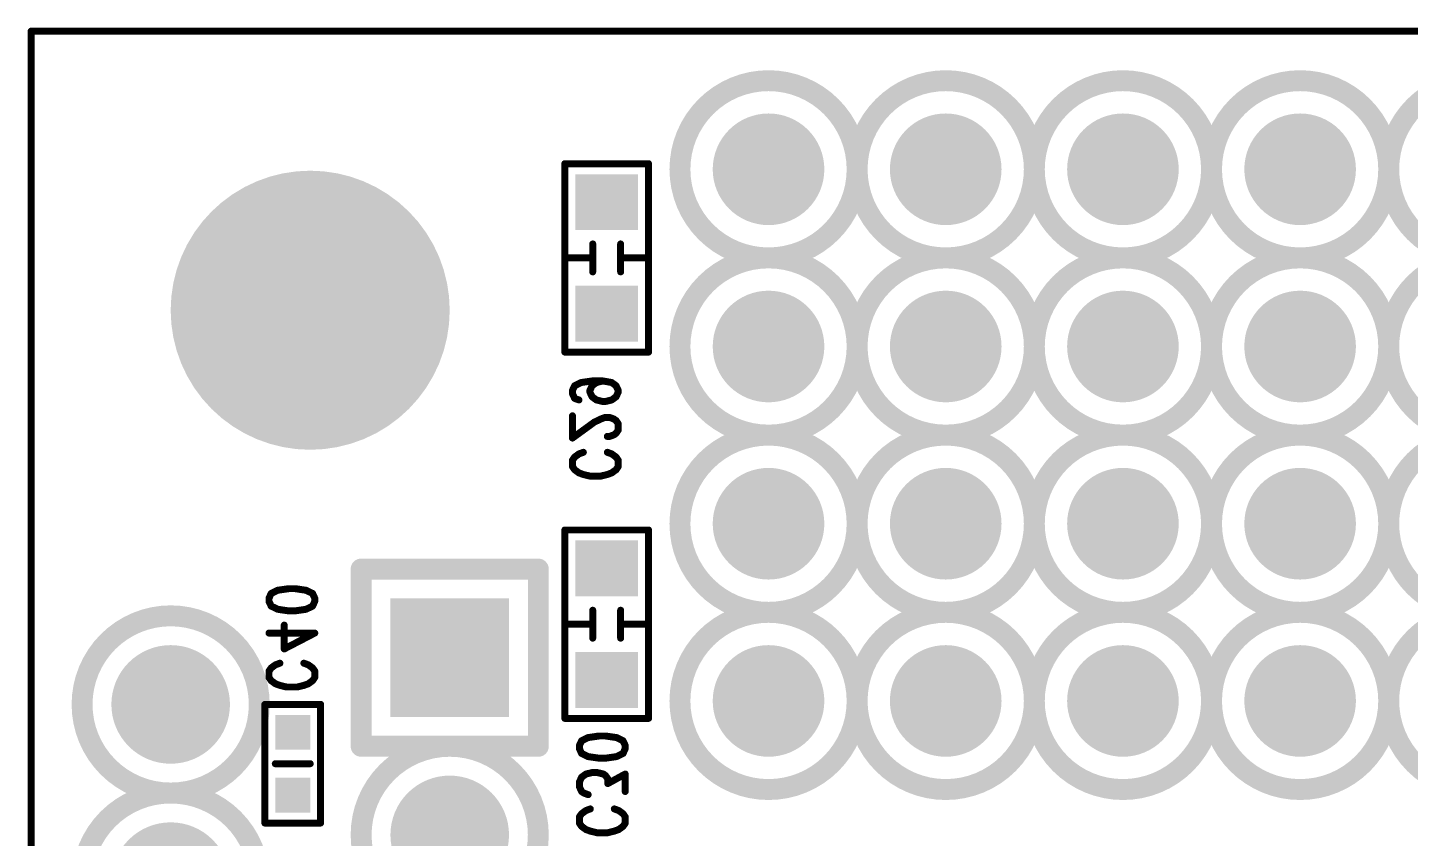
# Model space of a CAD drawing. Extents: x 100 to 144.1, y 92.5 to 144.1.
# Drawn here: x 99.95 to 119.77, y 132.43 to 144.05 of the extents above; entities that cross this region are included whole.
import ezdxf

# ---------------------------------------------------------------- set-up
doc = ezdxf.new("R2010")
doc.units = 0
doc.layers.get('0').update_dxf_attribs({"linetype": 'CONTINUOUS'})
doc.layers.add('MASK-BOTTOM_PHO', color=6, linetype='CONTINUOUS')
doc.layers.add('SILK-BOTTOM_PHO', color=12, linetype='CONTINUOUS')

# ---------------------------------------------------------------- blocks, each defined once
blk = doc.blocks.new('SQUARE_16')
blk.add_solid([(0.250062, 0.250062), (0.250062, -0.250062), (-0.250062, 0.250062), (-0.250062, -0.250062)])
blk = doc.blocks.new('SQUARE_25')
blk.add_solid([(0.85001, 0.85001), (0.85001, -0.85001), (-0.85001, 0.85001), (-0.85001, -0.85001)])
blk = doc.blocks.new('ROUND_26')
at = {"const_width": 0.85001}
blk.add_lwpolyline([(-0.425006, 0, 1), (0.425006, 0, 1)], format="xyb", close=True, dxfattribs=at)
blk = doc.blocks.new('ROUND_32')
at = {"const_width": 1.999996}
blk.add_lwpolyline([(-0.999998, 0, 1), (0.999998, 0, 1)], format="xyb", close=True, dxfattribs=at)
blk = doc.blocks.new('ROUND_49')
at = {"const_width": 0.799972}
blk.add_lwpolyline([(-0.399986, 0, 1), (0.399986, 0, 1)], format="xyb", close=True, dxfattribs=at)
blk = doc.blocks.new('ROUND_1')
at = {"const_width": 0.050038}
blk.add_lwpolyline([(-0.025018, 0, 1), (0.025018, 0, 1)], format="xyb", close=True, dxfattribs=at)
blk = doc.blocks.new('SQUARE_160')
blk.add_solid([(0.40005, 0.40005), (0.40005, -0.40005), (-0.40005, 0.40005), (-0.40005, -0.40005)])
blk = doc.blocks.new('ROUND_19')
at = {"const_width": 0.149986}
blk.add_lwpolyline([(-0.074994, 0, 1), (0.074994, 0, 1)], format="xyb", close=True, dxfattribs=at)

msp = doc.modelspace()

# ---------------------------------------------------------------- linework, layer by layer
at = {"layer": 'MASK-BOTTOM_PHO'}
for points, const_width in [([(100.000054, 143.999966), (100.000054, 100.000054)], 0.100076), ([(143.999966, 143.999966), (100.000054, 143.999966)], 0.100076), ([(108.199936, 141.549882), (108.300012, 141.549882)], 0.8001), ([(108.199936, 139.949936), (108.300012, 139.949936)], 0.8001), ([(108.300012, 136.299956), (108.199936, 136.299956)], 0.8001), ([(108.300012, 134.70001), (108.199936, 134.70001)], 0.8001)]:
    msp.add_lwpolyline(points, dxfattribs=dict(at, const_width=const_width))
at = {"layer": 'SILK-BOTTOM_PHO'}
for points, const_width in [([(100.000054, 143.999966), (100.000054, 100.000054)], 0.100076), ([(143.999966, 143.999966), (100.000054, 143.999966)], 0.100076), ([(108.849922, 142.100046), (107.650026, 142.100046)], 0.100076), ([(107.650026, 142.100046), (107.650026, 139.400026)], 0.100076), ([(108.849922, 139.400026), (108.849922, 142.100046)], 0.100076), ([(108.050076, 140.549884), (108.050076, 140.949934)], 0.100076), ([(108.450126, 140.549884), (108.450126, 140.949934)], 0.100076), ([(107.650026, 140.750036), (108.050076, 140.750036)], 0.100076), ([(108.849922, 140.750036), (108.450126, 140.750036)], 0.100076), ([(107.650026, 139.400026), (108.849922, 139.400026)], 0.100076), ([(107.790742, 138.918188), (107.7595, 138.850116)], 0.100076), ([(107.884468, 138.963654), (107.790742, 138.918188)], 0.100076), ([(108.040678, 138.98626), (107.884468, 138.963654)], 0.100076), ([(108.040678, 138.918188), (108.009436, 138.850116)], 0.100076), ([(108.196888, 138.98626), (108.040678, 138.98626)], 0.100076), ([(108.103162, 138.963654), (108.040678, 138.918188)], 0.100076), ([(108.196888, 138.98626), (108.103162, 138.963654)], 0.100076), ([(108.321856, 138.963654), (108.196888, 138.98626)], 0.100076), ([(108.38434, 138.918188), (108.321856, 138.963654)], 0.100076), ([(108.415582, 138.850116), (108.38434, 138.918188)], 0.100076), ([(107.7595, 138.850116), (107.7595, 138.80465)], 0.100076), ([(107.7595, 138.80465), (107.790742, 138.736324)], 0.100076), ([(107.790742, 138.736324), (107.853226, 138.713718)], 0.100076), ([(108.009436, 138.850116), (108.009436, 138.827256)], 0.100076), ([(108.009436, 138.827256), (108.040678, 138.759184)], 0.100076), ([(108.040678, 138.759184), (108.103162, 138.713718)], 0.100076), ([(108.103162, 138.713718), (108.196888, 138.690858)], 0.100076), ([(108.196888, 138.690858), (108.22813, 138.690858)], 0.100076), ([(108.22813, 138.690858), (108.321856, 138.713718)], 0.100076), ([(108.321856, 138.713718), (108.38434, 138.759184)], 0.100076), ([(108.38434, 138.759184), (108.415582, 138.827256)], 0.100076), ([(108.415582, 138.827256), (108.415582, 138.850116)], 0.100076), ([(107.7595, 138.168126), (107.7595, 138.486388)], 0.100076), ([(108.07192, 138.395456), (107.7595, 138.168126)], 0.100076), ([(108.165646, 138.440922), (108.07192, 138.395456)], 0.100076), ([(108.22813, 138.463528), (108.165646, 138.440922)], 0.100076), ([(108.290614, 138.463528), (108.22813, 138.463528)], 0.100076), ([(108.353098, 138.440922), (108.290614, 138.463528)], 0.100076), ([(108.38434, 138.418062), (108.353098, 138.440922)], 0.100076), ([(108.415582, 138.37285), (108.38434, 138.418062)], 0.100076), ([(108.415582, 138.281918), (108.415582, 138.37285)], 0.100076), ([(108.259372, 138.190986), (108.290614, 138.190986)], 0.100076), ([(108.290614, 138.190986), (108.353098, 138.213592)], 0.100076), ([(108.353098, 138.213592), (108.38434, 138.236452)], 0.100076), ([(108.38434, 138.236452), (108.415582, 138.281918)], 0.100076), ([(107.790742, 137.89533), (107.853226, 137.940796)], 0.100076), ([(107.853226, 137.940796), (107.91571, 137.963656)], 0.100076), ([(108.259372, 137.963656), (108.321856, 137.940796)], 0.100076), ([(108.321856, 137.940796), (108.38434, 137.89533)], 0.100076), ([(107.7595, 137.850118), (107.790742, 137.89533)], 0.100076), ([(107.7595, 137.759186), (107.7595, 137.850118)], 0.100076), ([(107.790742, 137.71372), (107.7595, 137.759186)], 0.100076), ([(107.853226, 137.668254), (107.790742, 137.71372)], 0.100076), ([(108.38434, 137.71372), (108.321856, 137.668254)], 0.100076), ([(108.38434, 137.89533), (108.415582, 137.850118)], 0.100076), ([(108.415582, 137.759186), (108.38434, 137.71372)], 0.100076), ([(108.415582, 137.850118), (108.415582, 137.759186)], 0.100076), ([(107.91571, 137.645394), (107.853226, 137.668254)], 0.100076), ([(108.009436, 137.622788), (107.91571, 137.645394)], 0.100076), ([(108.165646, 137.622788), (108.009436, 137.622788)], 0.100076), ([(108.259372, 137.645394), (108.165646, 137.622788)], 0.100076), ([(108.321856, 137.668254), (108.259372, 137.645394)], 0.100076), ([(107.650026, 136.85012), (107.650026, 134.1501)], 0.100076), ([(108.849922, 136.85012), (107.650026, 136.85012)], 0.100076), ([(108.849922, 134.1501), (108.849922, 136.85012)], 0.100076), ([(106.000042, 136.29005), (104.730042, 136.29005)], 0.299974), ([(104.730042, 136.29005), (104.730042, 133.75005)], 0.299974), ([(107.270042, 136.29005), (106.000042, 136.29005)], 0.299974), ([(107.270042, 133.75005), (107.270042, 136.29005)], 0.299974), ([(103.409496, 135.872728), (103.440738, 135.9408)], 0.100076), ([(103.440738, 135.9408), (103.534464, 135.986266)], 0.100076), ([(103.534464, 135.986266), (103.690674, 136.009126)], 0.100076), ([(103.690674, 136.009126), (103.7844, 136.009126)], 0.100076), ([(103.7844, 136.009126), (103.94061, 135.986266)], 0.100076), ([(103.94061, 135.986266), (104.034336, 135.9408)], 0.100076), ([(104.034336, 135.9408), (104.065578, 135.872728)], 0.100076), ([(103.409496, 135.827262), (103.409496, 135.872728)], 0.100076), ([(103.440738, 135.75919), (103.409496, 135.827262)], 0.100076), ([(103.534464, 135.713724), (103.440738, 135.75919)], 0.100076), ([(104.034336, 135.75919), (103.94061, 135.713724)], 0.100076), ([(104.065578, 135.827262), (104.034336, 135.75919)], 0.100076), ([(104.065578, 135.872728), (104.065578, 135.827262)], 0.100076), ([(103.690674, 135.690864), (103.534464, 135.713724)], 0.100076), ([(103.7844, 135.690864), (103.690674, 135.690864)], 0.100076), ([(103.94061, 135.713724), (103.7844, 135.690864)], 0.100076), ([(108.050076, 135.700008), (108.050076, 135.299958)], 0.100076), ([(108.450126, 135.700008), (108.450126, 135.299958)], 0.100076), ([(104.065578, 135.372602), (103.409496, 135.372602)], 0.100076), ([(103.62819, 135.145526), (103.62819, 135.486394)], 0.100076), ([(104.065578, 135.372602), (103.62819, 135.145526)], 0.100076), ([(107.650026, 135.50011), (108.050076, 135.50011)], 0.100076), ([(108.849922, 135.50011), (108.450126, 135.50011)], 0.100076), ([(103.503222, 134.918196), (103.565706, 134.940802)], 0.100076), ([(103.909368, 134.940802), (103.971852, 134.918196)], 0.100076), ([(103.409496, 134.827264), (103.440738, 134.87273)], 0.100076), ([(103.409496, 134.736332), (103.409496, 134.827264)], 0.100076), ([(103.440738, 134.690866), (103.409496, 134.736332)], 0.100076), ([(103.440738, 134.87273), (103.503222, 134.918196)], 0.100076), ([(103.971852, 134.918196), (104.034336, 134.87273)], 0.100076), ([(104.034336, 134.87273), (104.065578, 134.827264)], 0.100076), ([(104.065578, 134.736332), (104.034336, 134.690866)], 0.100076), ([(104.065578, 134.827264), (104.065578, 134.736332)], 0.100076), ([(103.503222, 134.6454), (103.440738, 134.690866)], 0.100076), ([(103.565706, 134.622794), (103.503222, 134.6454)], 0.100076), ([(103.659432, 134.599934), (103.565706, 134.622794)], 0.100076), ([(103.815642, 134.599934), (103.659432, 134.599934)], 0.100076), ([(103.909368, 134.622794), (103.815642, 134.599934)], 0.100076), ([(103.971852, 134.6454), (103.909368, 134.622794)], 0.100076), ([(104.034336, 134.690866), (103.971852, 134.6454)], 0.100076), ([(104.149906, 134.349998), (103.35006, 134.349998)], 0.100076), ([(103.35006, 134.349998), (103.35006, 132.649976)], 0.100076), ([(104.149906, 132.649976), (104.149906, 134.349998)], 0.100076), ([(107.650026, 134.1501), (108.849922, 134.1501)], 0.100076), ([(104.730042, 133.75005), (107.270042, 133.75005)], 0.299974), ([(107.859322, 133.76148), (107.890564, 133.829552)], 0.100076), ([(107.859322, 133.716014), (107.859322, 133.76148)], 0.100076), ([(107.890564, 133.829552), (107.98429, 133.875018)], 0.100076), ([(107.98429, 133.875018), (108.1405, 133.897624)], 0.100076), ([(108.1405, 133.897624), (108.23448, 133.897624)], 0.100076), ([(108.23448, 133.897624), (108.39069, 133.875018)], 0.100076), ([(108.39069, 133.875018), (108.484416, 133.829552)], 0.100076), ([(108.484416, 133.829552), (108.515658, 133.76148)], 0.100076), ([(108.515658, 133.76148), (108.515658, 133.716014)], 0.100076), ([(107.890564, 133.647688), (107.859322, 133.716014)], 0.100076), ([(107.98429, 133.602222), (107.890564, 133.647688)], 0.100076), ([(108.1405, 133.579616), (107.98429, 133.602222)], 0.100076), ([(108.23448, 133.579616), (108.1405, 133.579616)], 0.100076), ([(108.39069, 133.602222), (108.23448, 133.579616)], 0.100076), ([(108.484416, 133.647688), (108.39069, 133.602222)], 0.100076), ([(108.515658, 133.716014), (108.484416, 133.647688)], 0.100076), ([(103.49992, 133.500114), (104.000046, 133.500114)], 0.100076), ([(107.953048, 133.352286), (107.890564, 133.30682)], 0.100076), ([(108.046774, 133.374892), (107.953048, 133.352286)], 0.100076), ([(108.109258, 133.374892), (108.046774, 133.374892)], 0.100076), ([(108.203238, 133.352286), (108.109258, 133.374892)], 0.100076), ([(108.23448, 133.329426), (108.203238, 133.352286)], 0.100076), ([(108.515658, 133.352286), (108.265722, 133.215888)], 0.100076), ([(108.515658, 133.10235), (108.515658, 133.352286)], 0.100076), ([(107.890564, 133.30682), (107.859322, 133.238748)], 0.100076), ([(107.859322, 133.238748), (107.859322, 133.170422)], 0.100076), ([(107.859322, 133.170422), (107.890564, 133.10235)], 0.100076), ([(108.265722, 133.284214), (108.23448, 133.329426)], 0.100076), ([(108.265722, 133.215888), (108.265722, 133.284214)], 0.100076), ([(107.890564, 133.10235), (107.921806, 133.07949)], 0.100076), ([(107.921806, 133.07949), (107.98429, 133.056884)], 0.100076), ([(107.859322, 132.738622), (107.890564, 132.784088)], 0.100076), ([(107.890564, 132.784088), (107.953048, 132.829554)], 0.100076), ([(107.953048, 132.829554), (108.015532, 132.85216)], 0.100076), ([(108.359448, 132.85216), (108.421932, 132.829554)], 0.100076), ([(108.421932, 132.829554), (108.484416, 132.784088)], 0.100076), ([(108.484416, 132.784088), (108.515658, 132.738622)], 0.100076), ([(103.35006, 132.649976), (104.149906, 132.649976)], 0.100076), ([(107.859322, 132.64769), (107.859322, 132.738622)], 0.100076), ([(107.890564, 132.602224), (107.859322, 132.64769)], 0.100076), ([(107.953048, 132.556758), (107.890564, 132.602224)], 0.100076), ([(108.015532, 132.534152), (107.953048, 132.556758)], 0.100076), ([(108.421932, 132.556758), (108.359448, 132.534152)], 0.100076), ([(108.484416, 132.602224), (108.421932, 132.556758)], 0.100076), ([(108.515658, 132.64769), (108.484416, 132.602224)], 0.100076), ([(108.515658, 132.738622), (108.515658, 132.64769)], 0.100076), ([(108.109258, 132.511292), (108.015532, 132.534152)], 0.100076), ([(108.265722, 132.511292), (108.109258, 132.511292)], 0.100076), ([(108.359448, 132.534152), (108.265722, 132.511292)], 0.100076)]:
    msp.add_lwpolyline(points, dxfattribs=dict(at, const_width=const_width))
at = {"layer": 'SILK-BOTTOM_PHO', "const_width": 0.299974}
for points in [[(111.84001, 142.020036, 1), (109.30001, 142.020036)], [(114.38001, 142.020036, 1), (111.84001, 142.020036)], [(116.92001, 142.020036, 1), (114.38001, 142.020036)], [(119.46001, 142.020036, 1), (116.92001, 142.020036)], [(122.00001, 142.020036, 1), (119.46001, 142.020036)], [(109.30001, 142.020036, 1), (111.84001, 142.020036)], [(111.84001, 142.020036, 1), (114.38001, 142.020036)], [(114.38001, 142.020036, 1), (116.92001, 142.020036)], [(116.92001, 142.020036, 1), (119.46001, 142.020036)], [(119.46001, 142.020036, 1), (122.00001, 142.020036)], [(111.84001, 139.480036, 1), (109.30001, 139.480036)], [(114.38001, 139.480036, 1), (111.84001, 139.480036)], [(116.92001, 139.480036, 1), (114.38001, 139.480036)], [(119.46001, 139.480036, 1), (116.92001, 139.480036)], [(122.00001, 139.480036, 1), (119.46001, 139.480036)], [(109.30001, 139.480036, 1), (111.84001, 139.480036)], [(111.84001, 139.480036, 1), (114.38001, 139.480036)], [(114.38001, 139.480036, 1), (116.92001, 139.480036)], [(116.92001, 139.480036, 1), (119.46001, 139.480036)], [(119.46001, 139.480036, 1), (122.00001, 139.480036)], [(111.84001, 136.940036, 1), (109.30001, 136.940036)], [(114.38001, 136.940036, 1), (111.84001, 136.940036)], [(116.92001, 136.940036, 1), (114.38001, 136.940036)], [(119.46001, 136.940036, 1), (116.92001, 136.940036)], [(122.00001, 136.940036, 1), (119.46001, 136.940036)], [(109.30001, 136.940036, 1), (111.84001, 136.940036)], [(111.84001, 136.940036, 1), (114.38001, 136.940036)], [(114.38001, 136.940036, 1), (116.92001, 136.940036)], [(116.92001, 136.940036, 1), (119.46001, 136.940036)], [(119.46001, 136.940036, 1), (122.00001, 136.940036)], [(102.00005, 135.619998, 1), (102.00005, 133.079998)], [(102.00005, 133.079998, 1), (102.00005, 135.619998)], [(111.84001, 134.400036, 1), (109.30001, 134.400036)], [(114.38001, 134.400036, 1), (111.84001, 134.400036)], [(116.92001, 134.400036, 1), (114.38001, 134.400036)], [(119.46001, 134.400036, 1), (116.92001, 134.400036)], [(122.00001, 134.400036, 1), (119.46001, 134.400036)], [(109.30001, 134.400036, 1), (111.84001, 134.400036)], [(111.84001, 134.400036, 1), (114.38001, 134.400036)], [(114.38001, 134.400036, 1), (116.92001, 134.400036)], [(116.92001, 134.400036, 1), (119.46001, 134.400036)], [(119.46001, 134.400036, 1), (122.00001, 134.400036)], [(106.000042, 133.75005, 1), (106.000042, 131.21005)], [(106.000042, 131.21005, 1), (106.000042, 133.75005)], [(102.00005, 133.079998, 1), (102.00005, 130.539998)], [(102.00005, 130.539998, 1), (102.00005, 133.079998)]]:
    msp.add_lwpolyline(points, format="xyb", dxfattribs=at)

# ---------------------------------------------------------------- block references
at = {"layer": 'MASK-BOTTOM_PHO'}
for name, p in [('ROUND_1', (100.000054, 143.999966)), ('ROUND_1', (100.000054, 143.999966)), ('ROUND_49', (110.57001, 142.020036)), ('ROUND_49', (113.11001, 142.020036)), ('ROUND_49', (115.65001, 142.020036)), ('ROUND_49', (118.19001, 142.020036)), ('ROUND_32', (104.000046, 139.999974)), ('SQUARE_160', (108.199936, 141.549882)), ('SQUARE_160', (108.300012, 141.549882)), ('SQUARE_160', (108.199936, 139.949936)), ('SQUARE_160', (108.300012, 139.949936)), ('ROUND_49', (110.57001, 139.480036)), ('ROUND_49', (113.11001, 139.480036)), ('ROUND_49', (115.65001, 139.480036)), ('ROUND_49', (118.19001, 139.480036)), ('ROUND_49', (110.57001, 136.940036)), ('ROUND_49', (113.11001, 136.940036)), ('ROUND_49', (115.65001, 136.940036)), ('ROUND_49', (118.19001, 136.940036)), ('SQUARE_160', (108.199936, 136.299956)), ('SQUARE_160', (108.300012, 136.299956)), ('SQUARE_25', (106.000042, 135.02005)), ('ROUND_26', (102.00005, 134.349998)), ('ROUND_49', (110.57001, 134.400036)), ('ROUND_49', (113.11001, 134.400036)), ('ROUND_49', (115.65001, 134.400036)), ('ROUND_49', (118.19001, 134.400036)), ('SQUARE_160', (108.199936, 134.70001)), ('SQUARE_160', (108.300012, 134.70001)), ('SQUARE_16', (103.75011, 133.949948)), ('SQUARE_16', (103.75011, 133.050026)), ('ROUND_26', (106.000042, 132.48005)), ('ROUND_26', (102.00005, 131.809998))]:
    msp.add_blockref(name, p, dxfattribs=at)
at = {"layer": 'SILK-BOTTOM_PHO'}
for name, p in [('ROUND_1', (100.000054, 143.999966)), ('ROUND_1', (100.000054, 143.999966)), ('ROUND_1', (107.650026, 142.100046)), ('ROUND_1', (108.849922, 142.100046)), ('ROUND_19', (109.30001, 142.020036)), ('ROUND_19', (109.30001, 142.020036)), ('ROUND_19', (111.84001, 142.020036)), ('ROUND_19', (111.84001, 142.020036)), ('ROUND_19', (111.84001, 142.020036)), ('ROUND_19', (111.84001, 142.020036)), ('ROUND_19', (114.38001, 142.020036)), ('ROUND_19', (114.38001, 142.020036)), ('ROUND_19', (114.38001, 142.020036)), ('ROUND_19', (114.38001, 142.020036)), ('ROUND_19', (116.92001, 142.020036)), ('ROUND_19', (116.92001, 142.020036)), ('ROUND_19', (116.92001, 142.020036)), ('ROUND_19', (116.92001, 142.020036)), ('ROUND_19', (119.46001, 142.020036)), ('ROUND_19', (119.46001, 142.020036)), ('ROUND_19', (119.46001, 142.020036)), ('ROUND_19', (119.46001, 142.020036)), ('ROUND_1', (108.050076, 140.949934)), ('ROUND_1', (108.450126, 140.949934)), ('ROUND_1', (107.650026, 140.750036)), ('ROUND_1', (108.050076, 140.750036)), ('ROUND_1', (108.450126, 140.750036)), ('ROUND_1', (108.849922, 140.750036)), ('ROUND_1', (108.050076, 140.549884)), ('ROUND_1', (108.450126, 140.549884)), ('ROUND_19', (109.30001, 139.480036)), ('ROUND_19', (109.30001, 139.480036)), ('ROUND_19', (111.84001, 139.480036)), ('ROUND_19', (111.84001, 139.480036)), ('ROUND_19', (111.84001, 139.480036)), ('ROUND_19', (111.84001, 139.480036)), ('ROUND_19', (114.38001, 139.480036)), ('ROUND_19', (114.38001, 139.480036)), ('ROUND_19', (114.38001, 139.480036)), ('ROUND_19', (114.38001, 139.480036)), ('ROUND_19', (116.92001, 139.480036)), ('ROUND_19', (116.92001, 139.480036)), ('ROUND_19', (116.92001, 139.480036)), ('ROUND_19', (116.92001, 139.480036)), ('ROUND_19', (119.46001, 139.480036)), ('ROUND_19', (119.46001, 139.480036)), ('ROUND_19', (119.46001, 139.480036)), ('ROUND_19', (119.46001, 139.480036)), ('ROUND_1', (107.650026, 139.400026)), ('ROUND_1', (108.849922, 139.400026)), ('ROUND_1', (108.849922, 139.400026)), ('ROUND_1', (107.790742, 138.918188)), ('ROUND_1', (107.884468, 138.963654)), ('ROUND_1', (108.040678, 138.98626)), ('ROUND_1', (108.040678, 138.918188)), ('ROUND_1', (108.103162, 138.963654)), ('ROUND_1', (108.196888, 138.98626)), ('ROUND_1', (108.196888, 138.98626)), ('ROUND_1', (108.321856, 138.963654)), ('ROUND_1', (108.38434, 138.918188)), ('ROUND_1', (107.7595, 138.850116)), ('ROUND_1', (107.7595, 138.80465)), ('ROUND_1', (107.790742, 138.736324)), ('ROUND_1', (107.853226, 138.713718)), ('ROUND_1', (108.009436, 138.850116)), ('ROUND_1', (108.009436, 138.827256)), ('ROUND_1', (108.040678, 138.759184)), ('ROUND_1', (108.103162, 138.713718)), ('ROUND_1', (108.196888, 138.690858)), ('ROUND_1', (108.22813, 138.690858)), ('ROUND_1', (108.321856, 138.713718)), ('ROUND_1', (108.38434, 138.759184)), ('ROUND_1', (108.415582, 138.850116)), ('ROUND_1', (108.415582, 138.827256)), ('ROUND_1', (107.7595, 138.486388)), ('ROUND_1', (108.07192, 138.395456)), ('ROUND_1', (108.165646, 138.440922)), ('ROUND_1', (108.22813, 138.463528)), ('ROUND_1', (108.290614, 138.463528)), ('ROUND_1', (108.353098, 138.440922)), ('ROUND_1', (108.38434, 138.418062)), ('ROUND_1', (108.415582, 138.37285)), ('ROUND_1', (107.7595, 138.168126)), ('ROUND_1', (108.259372, 138.190986)), ('ROUND_1', (108.290614, 138.190986)), ('ROUND_1', (108.353098, 138.213592)), ('ROUND_1', (108.38434, 138.236452)), ('ROUND_1', (108.415582, 138.281918)), ('ROUND_1', (107.853226, 137.940796)), ('ROUND_1', (107.91571, 137.963656)), ('ROUND_1', (108.259372, 137.963656)), ('ROUND_1', (108.321856, 137.940796)), ('ROUND_1', (107.7595, 137.850118)), ('ROUND_1', (107.7595, 137.759186)), ('ROUND_1', (107.790742, 137.89533)), ('ROUND_1', (107.790742, 137.71372)), ('ROUND_1', (108.38434, 137.89533)), ('ROUND_1', (108.38434, 137.71372)), ('ROUND_1', (108.415582, 137.850118)), ('ROUND_1', (108.415582, 137.759186)), ('ROUND_1', (107.853226, 137.668254)), ('ROUND_1', (107.91571, 137.645394)), ('ROUND_1', (108.009436, 137.622788)), ('ROUND_1', (108.165646, 137.622788)), ('ROUND_1', (108.259372, 137.645394)), ('ROUND_1', (108.321856, 137.668254)), ('ROUND_19', (109.30001, 136.940036)), ('ROUND_19', (109.30001, 136.940036)), ('ROUND_19', (111.84001, 136.940036)), ('ROUND_19', (111.84001, 136.940036)), ('ROUND_19', (111.84001, 136.940036)), ('ROUND_19', (111.84001, 136.940036)), ('ROUND_19', (114.38001, 136.940036)), ('ROUND_19', (114.38001, 136.940036)), ('ROUND_19', (114.38001, 136.940036)), ('ROUND_19', (114.38001, 136.940036)), ('ROUND_19', (116.92001, 136.940036)), ('ROUND_19', (116.92001, 136.940036)), ('ROUND_19', (116.92001, 136.940036)), ('ROUND_19', (116.92001, 136.940036)), ('ROUND_19', (119.46001, 136.940036)), ('ROUND_19', (119.46001, 136.940036)), ('ROUND_19', (119.46001, 136.940036)), ('ROUND_19', (119.46001, 136.940036)), ('ROUND_1', (107.650026, 136.85012)), ('ROUND_1', (107.650026, 136.85012)), ('ROUND_1', (108.849922, 136.85012)), ('ROUND_19', (104.730042, 136.29005)), ('ROUND_19', (106.000042, 136.29005)), ('ROUND_19', (106.000042, 136.29005)), ('ROUND_19', (107.270042, 136.29005)), ('ROUND_1', (103.440738, 135.9408)), ('ROUND_1', (103.534464, 135.986266)), ('ROUND_1', (103.690674, 136.009126)), ('ROUND_1', (103.7844, 136.009126)), ('ROUND_1', (103.94061, 135.986266)), ('ROUND_1', (104.034336, 135.9408)), ('ROUND_19', (102.00005, 135.619998)), ('ROUND_19', (102.00005, 135.619998)), ('ROUND_1', (103.409496, 135.872728)), ('ROUND_1', (103.409496, 135.827262)), ('ROUND_1', (103.440738, 135.75919)), ('ROUND_1', (104.034336, 135.75919)), ('ROUND_1', (104.065578, 135.872728)), ('ROUND_1', (104.065578, 135.827262)), ('ROUND_1', (104.065578, 135.827262)), ('ROUND_1', (103.534464, 135.713724)), ('ROUND_1', (103.690674, 135.690864)), ('ROUND_1', (103.7844, 135.690864)), ('ROUND_1', (103.94061, 135.713724)), ('ROUND_1', (108.050076, 135.700008)), ('ROUND_1', (108.450126, 135.700008)), ('ROUND_1', (103.409496, 135.372602)), ('ROUND_1', (103.62819, 135.486394)), ('ROUND_1', (104.065578, 135.372602)), ('ROUND_1', (104.065578, 135.372602)), ('ROUND_1', (107.650026, 135.50011)), ('ROUND_1', (108.050076, 135.50011)), ('ROUND_1', (108.450126, 135.50011)), ('ROUND_1', (108.849922, 135.50011)), ('ROUND_1', (103.62819, 135.145526)), ('ROUND_1', (108.050076, 135.299958)), ('ROUND_1', (108.450126, 135.299958)), ('ROUND_1', (103.565706, 134.940802)), ('ROUND_1', (103.909368, 134.940802)), ('ROUND_1', (103.409496, 134.827264)), ('ROUND_1', (103.409496, 134.736332)), ('ROUND_1', (103.440738, 134.87273)), ('ROUND_1', (103.503222, 134.918196)), ('ROUND_1', (103.971852, 134.918196)), ('ROUND_1', (104.034336, 134.87273)), ('ROUND_1', (104.065578, 134.827264)), ('ROUND_1', (104.065578, 134.736332)), ('ROUND_1', (103.440738, 134.690866)), ('ROUND_1', (103.503222, 134.6454)), ('ROUND_1', (103.565706, 134.622794)), ('ROUND_1', (103.659432, 134.599934)), ('ROUND_1', (103.815642, 134.599934)), ('ROUND_1', (103.909368, 134.622794)), ('ROUND_1', (103.971852, 134.6454)), ('ROUND_1', (104.034336, 134.690866)), ('ROUND_1', (103.35006, 134.349998)), ('ROUND_1', (104.149906, 134.349998)), ('ROUND_19', (109.30001, 134.400036)), ('ROUND_19', (109.30001, 134.400036)), ('ROUND_19', (111.84001, 134.400036)), ('ROUND_19', (111.84001, 134.400036)), ('ROUND_19', (111.84001, 134.400036)), ('ROUND_19', (111.84001, 134.400036)), ('ROUND_19', (114.38001, 134.400036)), ('ROUND_19', (114.38001, 134.400036)), ('ROUND_19', (114.38001, 134.400036)), ('ROUND_19', (114.38001, 134.400036)), ('ROUND_19', (116.92001, 134.400036)), ('ROUND_19', (116.92001, 134.400036)), ('ROUND_19', (116.92001, 134.400036)), ('ROUND_19', (116.92001, 134.400036)), ('ROUND_19', (119.46001, 134.400036)), ('ROUND_19', (119.46001, 134.400036)), ('ROUND_19', (119.46001, 134.400036)), ('ROUND_19', (119.46001, 134.400036)), ('ROUND_1', (107.650026, 134.1501)), ('ROUND_1', (108.849922, 134.1501)), ('ROUND_19', (104.730042, 133.75005)), ('ROUND_19', (106.000042, 133.75005)), ('ROUND_19', (106.000042, 133.75005)), ('ROUND_19', (107.270042, 133.75005)), ('ROUND_1', (107.859322, 133.76148)), ('ROUND_1', (107.890564, 133.829552)), ('ROUND_1', (107.98429, 133.875018)), ('ROUND_1', (108.1405, 133.897624)), ('ROUND_1', (108.23448, 133.897624)), ('ROUND_1', (108.39069, 133.875018)), ('ROUND_1', (108.484416, 133.829552)), ('ROUND_1', (108.515658, 133.76148)), ('ROUND_1', (107.859322, 133.716014)), ('ROUND_1', (107.890564, 133.647688)), ('ROUND_1', (107.98429, 133.602222)), ('ROUND_1', (108.1405, 133.579616)), ('ROUND_1', (108.23448, 133.579616)), ('ROUND_1', (108.39069, 133.602222)), ('ROUND_1', (108.484416, 133.647688)), ('ROUND_1', (108.515658, 133.716014)), ('ROUND_1', (108.515658, 133.716014)), ('ROUND_1', (103.49992, 133.500114)), ('ROUND_1', (104.000046, 133.500114)), ('ROUND_1', (107.953048, 133.352286)), ('ROUND_1', (108.046774, 133.374892)), ('ROUND_1', (108.109258, 133.374892)), ('ROUND_1', (108.203238, 133.352286)), ('ROUND_1', (108.515658, 133.352286)), ('ROUND_19', (102.00005, 133.079998)), ('ROUND_19', (102.00005, 133.079998)), ('ROUND_19', (102.00005, 133.079998)), ('ROUND_19', (102.00005, 133.079998)), ('ROUND_1', (107.859322, 133.238748)), ('ROUND_1', (107.859322, 133.170422)), ('ROUND_1', (107.890564, 133.30682)), ('ROUND_1', (108.23448, 133.329426)), ('ROUND_1', (108.265722, 133.284214)), ('ROUND_1', (108.265722, 133.215888)), ('ROUND_1', (107.890564, 133.10235)), ('ROUND_1', (107.921806, 133.07949)), ('ROUND_1', (107.98429, 133.056884)), ('ROUND_1', (108.515658, 133.10235)), ('ROUND_1', (107.890564, 132.784088)), ('ROUND_1', (107.953048, 132.829554)), ('ROUND_1', (108.015532, 132.85216)), ('ROUND_1', (108.359448, 132.85216)), ('ROUND_1', (108.421932, 132.829554)), ('ROUND_1', (108.484416, 132.784088)), ('ROUND_1', (103.35006, 132.649976)), ('ROUND_1', (104.149906, 132.649976)), ('ROUND_1', (104.149906, 132.649976)), ('ROUND_1', (107.859322, 132.738622)), ('ROUND_1', (107.859322, 132.64769)), ('ROUND_1', (107.890564, 132.602224)), ('ROUND_1', (107.953048, 132.556758)), ('ROUND_1', (108.421932, 132.556758)), ('ROUND_1', (108.484416, 132.602224)), ('ROUND_1', (108.515658, 132.738622)), ('ROUND_1', (108.515658, 132.64769)), ('ROUND_1', (108.015532, 132.534152)), ('ROUND_1', (108.109258, 132.511292)), ('ROUND_1', (108.265722, 132.511292)), ('ROUND_1', (108.359448, 132.534152))]:
    msp.add_blockref(name, p, dxfattribs=at)

doc.saveas('drawing.dxf')
